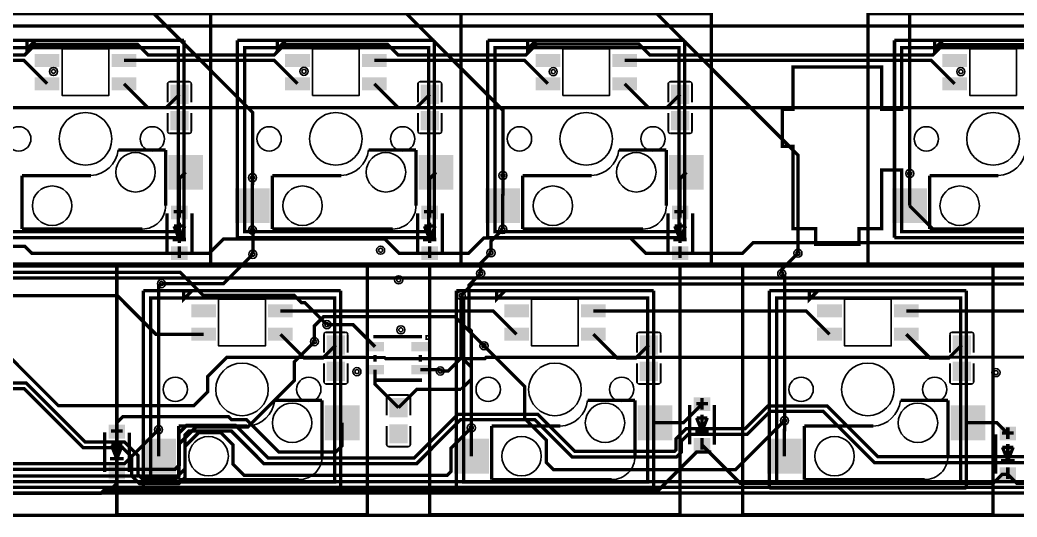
# Model space of a CAD drawing. Header units: millimetres. Extents: x 5 to 320, y -126 to -29.
# Drawn here: x 185.5 to 261.4, y -126.4 to -88.6 of the extents above; entities that cross this region are included whole.
import ezdxf

# ---------------------------------------------------------------- set-up
doc = ezdxf.new("R2010")
doc.units = ezdxf.units.MM
for name, color, linetype, true_color in [('BoardOutLine', 7, 'Continuous', 0xff00ff), ('BottomLayer', 7, 'Continuous', 0x0000ff), ('BottomPasteMaskLayer', 7, 'Continuous', 0x800000), ('BottomSilkLayer', 7, 'Continuous', 0x66cc33), ('BottomSolderMaskLayer', 7, 'Continuous', 0xaa00ff), ('Document', 7, 'Continuous', 0xffffff), ('Hole', 7, 'Continuous', 0x222222), ('Multi-Layer', 7, 'Continuous', 0xc0c0c0), ('TopLayer', 7, 'Continuous', 0xff0000), ('TopSilkLayer', 7, 'Continuous', 0xffcc00)]:
    doc.layers.add(name, color=color, linetype=linetype, true_color=true_color)

msp = doc.modelspace()

# ---------------------------------------------------------------- hatches: boundary and pattern name
at = {"layer": 'BottomLayer'}
for points in [[(186.694, -91.22), (188.472, -91.22), (188.472, -92.109), (186.694, -92.109)], [(192.536, -91.22), (194.314, -91.22), (194.314, -92.109), (192.536, -92.109)], [(205.745, -91.22), (207.523, -91.22), (207.523, -92.109), (205.745, -92.109)], [(211.587, -91.22), (213.365, -91.22), (213.365, -92.109), (211.587, -92.109)], [(224.795, -91.22), (226.573, -91.22), (226.573, -92.109), (224.795, -92.109)], [(230.637, -91.22), (232.415, -91.22), (232.415, -92.109), (230.637, -92.109)], [(255.752, -91.22), (257.53, -91.22), (257.53, -92.109), (255.752, -92.109)], [(186.694, -92.998), (188.472, -92.998), (188.472, -93.887), (186.694, -93.887)], [(192.536, -92.998), (194.314, -92.998), (194.314, -93.887), (192.536, -93.887)], [(205.745, -92.998), (207.523, -92.998), (207.523, -93.887), (205.745, -93.887)], [(211.587, -92.998), (213.365, -92.998), (213.365, -93.887), (211.587, -93.887)], [(224.795, -92.998), (226.573, -92.998), (226.573, -93.887), (224.795, -93.887)], [(230.637, -92.998), (232.415, -92.998), (232.415, -93.887), (230.637, -93.887)], [(255.752, -92.998), (257.53, -92.998), (257.53, -93.887), (255.752, -93.887)], [(198.323, -94.957), (196.973, -94.957), (196.973, -93.547), (198.323, -93.547)], [(217.374, -94.957), (216.024, -94.957), (216.024, -93.547), (217.374, -93.547)], [(236.424, -94.957), (235.074, -94.957), (235.074, -93.547), (236.424, -93.547)], [(198.323, -95.547), (196.973, -95.547), (196.973, -96.957), (198.323, -96.957)], [(217.374, -95.547), (216.024, -95.547), (216.024, -96.957), (217.374, -96.957)], [(236.424, -95.547), (235.074, -95.547), (235.074, -96.957), (236.424, -96.957)], [(196.854, -98.904), (199.394, -98.904), (199.394, -101.444), (196.854, -101.444)], [(215.905, -98.904), (218.445, -98.904), (218.445, -101.444), (215.905, -101.444)], [(234.955, -98.904), (237.495, -98.904), (237.495, -101.444), (234.955, -101.444)], [(201.935, -101.444), (204.475, -101.444), (204.475, -103.984), (201.935, -103.984)], [(220.985, -101.444), (223.525, -101.444), (223.525, -103.984), (220.985, -103.984)], [(251.942, -101.444), (254.482, -101.444), (254.482, -103.984), (251.942, -103.984)], [(198.248, -103.728), (198.248, -102.728), (197.048, -102.728), (197.048, -103.728)], [(217.299, -103.728), (217.299, -102.728), (216.099, -102.728), (216.099, -103.728)], [(236.349, -103.728), (236.349, -102.728), (235.149, -102.728), (235.149, -103.728)], [(198.248, -106.827), (198.248, -105.827), (197.048, -105.827), (197.048, -106.827)], [(217.299, -106.827), (217.299, -105.827), (216.099, -105.827), (216.099, -106.827)], [(236.349, -106.827), (236.349, -105.827), (235.149, -105.827), (235.149, -106.827)], [(198.601, -110.27), (200.379, -110.27), (200.379, -111.159), (198.601, -111.159)], [(204.443, -110.27), (206.221, -110.27), (206.221, -111.159), (204.443, -111.159)], [(222.414, -110.27), (224.192, -110.27), (224.192, -111.159), (222.414, -111.159)], [(228.256, -110.27), (230.034, -110.27), (230.034, -111.159), (228.256, -111.159)], [(246.227, -110.27), (248.005, -110.27), (248.005, -111.159), (246.227, -111.159)], [(252.069, -110.27), (253.847, -110.27), (253.847, -111.159), (252.069, -111.159)], [(198.601, -112.048), (200.379, -112.048), (200.379, -112.937), (198.601, -112.937)], [(204.443, -112.048), (206.221, -112.048), (206.221, -112.937), (204.443, -112.937)], [(222.414, -112.048), (224.192, -112.048), (224.192, -112.937), (222.414, -112.937)], [(228.256, -112.048), (230.034, -112.048), (230.034, -112.937), (228.256, -112.937)], [(246.227, -112.048), (248.005, -112.048), (248.005, -112.937), (246.227, -112.937)], [(252.069, -112.048), (253.847, -112.048), (253.847, -112.937), (252.069, -112.937)], [(210.23, -114.008), (208.88, -114.008), (208.88, -112.598), (210.23, -112.598)], [(234.043, -114.008), (232.693, -114.008), (232.693, -112.598), (234.043, -112.598)], [(257.856, -114.008), (256.506, -114.008), (256.506, -112.598), (257.856, -112.598)], [(211.889, -113.767), (213.189, -113.767), (213.189, -113.117), (211.889, -113.117)], [(215.318, -113.767), (216.618, -113.767), (216.618, -113.117), (215.318, -113.117)], [(210.23, -114.598), (208.88, -114.598), (208.88, -116.008), (210.23, -116.008)], [(211.889, -115.517), (213.189, -115.517), (213.189, -114.867), (211.889, -114.867)], [(215.318, -115.517), (216.618, -115.517), (216.618, -114.867), (215.318, -114.867)], [(234.043, -114.598), (232.693, -114.598), (232.693, -116.008), (234.043, -116.008)], [(257.856, -114.598), (256.506, -114.598), (256.506, -116.008), (257.856, -116.008)], [(213.642, -118.77), (214.993, -118.77), (214.993, -117.36), (213.642, -117.36)], [(238.013, -118.309), (238.013, -117.309), (236.813, -117.309), (236.813, -118.309)], [(208.761, -117.954), (211.301, -117.954), (211.301, -120.494), (208.761, -120.494)], [(232.574, -117.954), (235.114, -117.954), (235.114, -120.494), (232.574, -120.494)], [(256.387, -117.954), (258.927, -117.954), (258.927, -120.494), (256.387, -120.494)], [(193.486, -120.397), (193.486, -119.397), (192.286, -119.397), (192.286, -120.397)], [(213.642, -119.36), (214.993, -119.36), (214.993, -120.77), (213.642, -120.77)], [(261.286, -120.543), (261.286, -119.543), (260.086, -119.543), (260.086, -120.543)], [(194.791, -120.494), (197.331, -120.494), (197.331, -123.034), (194.791, -123.034)], [(218.604, -120.494), (221.144, -120.494), (221.144, -123.034), (218.604, -123.034)], [(238.013, -121.409), (238.013, -120.409), (236.813, -120.409), (236.813, -121.409)], [(242.417, -120.494), (244.957, -120.494), (244.957, -123.034), (242.417, -123.034)], [(193.486, -123.496), (193.486, -122.496), (192.286, -122.496), (192.286, -123.496)], [(261.286, -123.643), (261.286, -122.643), (260.086, -122.643), (260.086, -123.643)]]:
    msp.add_hatch(color=256, dxfattribs=at).paths.add_polyline_path(points)
at = {"layer": 'BottomPasteMaskLayer'}
for points in [[(186.694, -91.22), (188.472, -91.22), (188.472, -92.109), (186.694, -92.109)], [(192.536, -91.22), (194.314, -91.22), (194.314, -92.109), (192.536, -92.109)], [(205.745, -91.22), (207.523, -91.22), (207.523, -92.109), (205.745, -92.109)], [(211.587, -91.22), (213.365, -91.22), (213.365, -92.109), (211.587, -92.109)], [(224.795, -91.22), (226.573, -91.22), (226.573, -92.109), (224.795, -92.109)], [(230.637, -91.22), (232.415, -91.22), (232.415, -92.109), (230.637, -92.109)], [(255.752, -91.22), (257.53, -91.22), (257.53, -92.109), (255.752, -92.109)], [(186.694, -92.998), (188.472, -92.998), (188.472, -93.887), (186.694, -93.887)], [(192.536, -92.998), (194.314, -92.998), (194.314, -93.887), (192.536, -93.887)], [(205.745, -92.998), (207.523, -92.998), (207.523, -93.887), (205.745, -93.887)], [(211.587, -92.998), (213.365, -92.998), (213.365, -93.887), (211.587, -93.887)], [(224.795, -92.998), (226.573, -92.998), (226.573, -93.887), (224.795, -93.887)], [(230.637, -92.998), (232.415, -92.998), (232.415, -93.887), (230.637, -93.887)], [(255.752, -92.998), (257.53, -92.998), (257.53, -93.887), (255.752, -93.887)], [(198.288, -93.547), (197.008, -93.547), (196.958, -93.597), (196.958, -94.747), (197.008, -94.797), (197.418, -94.802), (197.418, -94.352), (197.868, -94.352), (197.868, -94.792), (198.288, -94.797), (198.338, -94.747), (198.338, -93.597)], [(217.339, -93.547), (216.059, -93.547), (216.009, -93.597), (216.009, -94.747), (216.059, -94.797), (216.469, -94.802), (216.469, -94.352), (216.919, -94.352), (216.919, -94.792), (217.339, -94.797), (217.389, -94.747), (217.389, -93.597)], [(236.389, -93.547), (235.109, -93.547), (235.059, -93.597), (235.059, -94.747), (235.109, -94.797), (235.519, -94.802), (235.519, -94.352), (235.969, -94.352), (235.969, -94.792), (236.389, -94.797), (236.439, -94.747), (236.439, -93.597)], [(197.008, -96.957), (198.288, -96.957), (198.338, -96.907), (198.338, -95.757), (198.288, -95.707), (197.878, -95.702), (197.878, -96.152), (197.428, -96.152), (197.428, -95.712), (197.008, -95.707), (196.958, -95.757), (196.958, -96.907)], [(216.059, -96.957), (217.339, -96.957), (217.389, -96.907), (217.389, -95.757), (217.339, -95.707), (216.929, -95.702), (216.929, -96.152), (216.479, -96.152), (216.479, -95.712), (216.059, -95.707), (216.009, -95.757), (216.009, -96.907)], [(235.109, -96.957), (236.389, -96.957), (236.439, -96.907), (236.439, -95.757), (236.389, -95.707), (235.979, -95.702), (235.979, -96.152), (235.529, -96.152), (235.529, -95.712), (235.109, -95.707), (235.059, -95.757), (235.059, -96.907)], [(196.854, -98.904), (199.394, -98.904), (199.394, -101.444), (196.854, -101.444)], [(215.905, -98.904), (218.445, -98.904), (218.445, -101.444), (215.905, -101.444)], [(234.955, -98.904), (237.495, -98.904), (237.495, -101.444), (234.955, -101.444)], [(201.935, -101.444), (204.475, -101.444), (204.475, -103.984), (201.935, -103.984)], [(220.985, -101.444), (223.525, -101.444), (223.525, -103.984), (220.985, -103.984)], [(251.942, -101.444), (254.482, -101.444), (254.482, -103.984), (251.942, -103.984)], [(198.248, -103.728), (198.248, -102.728), (197.048, -102.728), (197.048, -103.728)], [(217.299, -103.728), (217.299, -102.728), (216.099, -102.728), (216.099, -103.728)], [(236.349, -103.728), (236.349, -102.728), (235.149, -102.728), (235.149, -103.728)], [(198.248, -106.827), (198.248, -105.827), (197.048, -105.827), (197.048, -106.827)], [(217.299, -106.827), (217.299, -105.827), (216.099, -105.827), (216.099, -106.827)], [(236.349, -106.827), (236.349, -105.827), (235.149, -105.827), (235.149, -106.827)], [(198.601, -110.27), (200.379, -110.27), (200.379, -111.159), (198.601, -111.159)], [(204.443, -110.27), (206.221, -110.27), (206.221, -111.159), (204.443, -111.159)], [(222.414, -110.27), (224.192, -110.27), (224.192, -111.159), (222.414, -111.159)], [(228.256, -110.27), (230.034, -110.27), (230.034, -111.159), (228.256, -111.159)], [(246.227, -110.27), (248.005, -110.27), (248.005, -111.159), (246.227, -111.159)], [(252.069, -110.27), (253.847, -110.27), (253.847, -111.159), (252.069, -111.159)], [(198.601, -112.048), (200.379, -112.048), (200.379, -112.937), (198.601, -112.937)], [(204.443, -112.048), (206.221, -112.048), (206.221, -112.937), (204.443, -112.937)], [(222.414, -112.048), (224.192, -112.048), (224.192, -112.937), (222.414, -112.937)], [(228.256, -112.048), (230.034, -112.048), (230.034, -112.937), (228.256, -112.937)], [(246.227, -112.048), (248.005, -112.048), (248.005, -112.937), (246.227, -112.937)], [(252.069, -112.048), (253.847, -112.048), (253.847, -112.937), (252.069, -112.937)], [(210.195, -112.598), (208.915, -112.598), (208.865, -112.648), (208.865, -113.798), (208.915, -113.848), (209.325, -113.853), (209.325, -113.403), (209.775, -113.403), (209.775, -113.843), (210.195, -113.848), (210.245, -113.798), (210.245, -112.648)], [(234.008, -112.598), (232.728, -112.598), (232.678, -112.648), (232.678, -113.798), (232.728, -113.848), (233.138, -113.853), (233.138, -113.403), (233.588, -113.403), (233.588, -113.843), (234.008, -113.848), (234.058, -113.798), (234.058, -112.648)], [(257.821, -112.598), (256.541, -112.598), (256.491, -112.648), (256.491, -113.798), (256.541, -113.848), (256.951, -113.853), (256.951, -113.403), (257.401, -113.403), (257.401, -113.843), (257.821, -113.848), (257.871, -113.798), (257.871, -112.648)], [(211.889, -113.767), (213.189, -113.767), (213.189, -113.117), (211.889, -113.117)], [(215.318, -113.767), (216.618, -113.767), (216.618, -113.117), (215.318, -113.117)], [(208.915, -116.008), (210.195, -116.008), (210.245, -115.958), (210.245, -114.808), (210.195, -114.758), (209.785, -114.753), (209.785, -115.203), (209.335, -115.203), (209.335, -114.763), (208.915, -114.758), (208.865, -114.808), (208.865, -115.958)], [(211.889, -115.517), (213.189, -115.517), (213.189, -114.867), (211.889, -114.867)], [(215.318, -115.517), (216.618, -115.517), (216.618, -114.867), (215.318, -114.867)], [(232.728, -116.008), (234.008, -116.008), (234.058, -115.958), (234.058, -114.808), (234.008, -114.758), (233.598, -114.753), (233.598, -115.203), (233.148, -115.203), (233.148, -114.763), (232.728, -114.758), (232.678, -114.808), (232.678, -115.958)], [(256.541, -116.008), (257.821, -116.008), (257.871, -115.958), (257.871, -114.808), (257.821, -114.758), (257.411, -114.753), (257.411, -115.203), (256.961, -115.203), (256.961, -114.763), (256.541, -114.758), (256.491, -114.808), (256.491, -115.958)], [(214.958, -117.36), (213.678, -117.36), (213.628, -117.41), (213.628, -118.56), (213.678, -118.61), (214.088, -118.615), (214.088, -118.165), (214.538, -118.165), (214.538, -118.605), (214.958, -118.61), (215.008, -118.56), (215.008, -117.41)], [(238.013, -118.309), (238.013, -117.309), (236.813, -117.309), (236.813, -118.309)], [(208.761, -117.954), (211.301, -117.954), (211.301, -120.494), (208.761, -120.494)], [(232.574, -117.954), (235.114, -117.954), (235.114, -120.494), (232.574, -120.494)], [(256.387, -117.954), (258.927, -117.954), (258.927, -120.494), (256.387, -120.494)], [(193.486, -120.397), (193.486, -119.397), (192.286, -119.397), (192.286, -120.397)], [(213.677, -120.77), (214.957, -120.77), (215.007, -120.72), (215.007, -119.57), (214.957, -119.52), (214.547, -119.515), (214.547, -119.965), (214.097, -119.965), (214.097, -119.525), (213.677, -119.52), (213.627, -119.57), (213.627, -120.72)], [(261.286, -120.543), (261.286, -119.543), (260.086, -119.543), (260.086, -120.543)], [(194.791, -120.494), (197.331, -120.494), (197.331, -123.034), (194.791, -123.034)], [(218.604, -120.494), (221.144, -120.494), (221.144, -123.034), (218.604, -123.034)], [(238.013, -121.409), (238.013, -120.409), (236.813, -120.409), (236.813, -121.409)], [(242.417, -120.494), (244.957, -120.494), (244.957, -123.034), (242.417, -123.034)], [(193.486, -123.496), (193.486, -122.496), (192.286, -122.496), (192.286, -123.496)], [(261.286, -123.643), (261.286, -122.643), (260.086, -122.643), (260.086, -123.643)]]:
    msp.add_hatch(color=256, dxfattribs=at).paths.add_polyline_path(points)
at = {"layer": 'BottomSolderMaskLayer'}
for points in [[(186.644, -91.169), (188.523, -91.169), (188.523, -92.16), (186.644, -92.16)], [(192.486, -91.169), (194.365, -91.169), (194.365, -92.16), (192.486, -92.16)], [(205.694, -91.169), (207.574, -91.169), (207.574, -92.16), (205.694, -92.16)], [(211.536, -91.169), (213.416, -91.169), (213.416, -92.16), (211.536, -92.16)], [(224.745, -91.169), (226.624, -91.169), (226.624, -92.16), (224.745, -92.16)], [(230.587, -91.169), (232.466, -91.169), (232.466, -92.16), (230.587, -92.16)], [(255.701, -91.169), (257.581, -91.169), (257.581, -92.16), (255.701, -92.16)], [(186.644, -92.947), (188.523, -92.947), (188.523, -93.938), (186.644, -93.938)], [(192.486, -92.947), (194.365, -92.947), (194.365, -93.938), (192.486, -93.938)], [(205.694, -92.947), (207.574, -92.947), (207.574, -93.938), (205.694, -93.938)], [(211.536, -92.947), (213.416, -92.947), (213.416, -93.938), (211.536, -93.938)], [(224.745, -92.947), (226.624, -92.947), (226.624, -93.938), (224.745, -93.938)], [(230.587, -92.947), (232.466, -92.947), (232.466, -93.938), (230.587, -93.938)], [(255.701, -92.947), (257.581, -92.947), (257.581, -93.938), (255.701, -93.938)], [(198.348, -94.984), (196.949, -94.984), (196.949, -93.521), (198.348, -93.521)], [(217.398, -94.984), (215.999, -94.984), (215.999, -93.521), (217.398, -93.521)], [(236.449, -94.984), (235.05, -94.984), (235.05, -93.521), (236.449, -93.521)], [(198.348, -95.521), (196.949, -95.521), (196.949, -96.984), (198.348, -96.984)], [(217.398, -95.521), (215.999, -95.521), (215.999, -96.984), (217.398, -96.984)], [(236.449, -95.521), (235.05, -95.521), (235.05, -96.984), (236.449, -96.984)], [(196.804, -98.853), (199.445, -98.853), (199.445, -101.494), (196.804, -101.494)], [(215.854, -98.853), (218.496, -98.853), (218.496, -101.494), (215.854, -101.494)], [(234.905, -98.853), (237.546, -98.853), (237.546, -101.494), (234.905, -101.494)], [(201.884, -101.393), (204.526, -101.393), (204.526, -104.034), (201.884, -104.034)], [(220.935, -101.393), (223.576, -101.393), (223.576, -104.034), (220.935, -104.034)], [(251.891, -101.393), (254.533, -101.393), (254.533, -104.034), (251.891, -104.034)], [(198.279, -103.749), (198.279, -102.706), (197.018, -102.706), (197.018, -103.749)], [(217.329, -103.749), (217.329, -102.706), (216.068, -102.706), (216.068, -103.749)], [(236.38, -103.749), (236.38, -102.706), (235.119, -102.706), (235.119, -103.749)], [(198.279, -106.849), (198.279, -105.806), (197.018, -105.806), (197.018, -106.849)], [(217.329, -106.849), (217.329, -105.806), (216.068, -105.806), (216.068, -106.849)], [(236.38, -106.849), (236.38, -105.806), (235.119, -105.806), (235.119, -106.849)], [(198.55, -110.22), (200.43, -110.22), (200.43, -111.21), (198.55, -111.21)], [(204.392, -110.22), (206.272, -110.22), (206.272, -111.21), (204.392, -111.21)], [(222.363, -110.22), (224.243, -110.22), (224.243, -111.21), (222.363, -111.21)], [(228.205, -110.22), (230.085, -110.22), (230.085, -111.21), (228.205, -111.21)], [(246.176, -110.22), (248.056, -110.22), (248.056, -111.21), (246.176, -111.21)], [(252.018, -110.22), (253.898, -110.22), (253.898, -111.21), (252.018, -111.21)], [(198.55, -111.998), (200.43, -111.998), (200.43, -112.988), (198.55, -112.988)], [(204.392, -111.998), (206.272, -111.998), (206.272, -112.988), (204.392, -112.988)], [(222.363, -111.998), (224.243, -111.998), (224.243, -112.988), (222.363, -112.988)], [(228.205, -111.998), (230.085, -111.998), (230.085, -112.988), (228.205, -112.988)], [(246.176, -111.998), (248.056, -111.998), (248.056, -112.988), (246.176, -112.988)], [(252.018, -111.998), (253.898, -111.998), (253.898, -112.988), (252.018, -112.988)], [(210.254, -114.034), (208.856, -114.034), (208.856, -112.571), (210.254, -112.571)], [(234.067, -114.034), (232.669, -114.034), (232.669, -112.571), (234.067, -112.571)], [(257.88, -114.034), (256.482, -114.034), (256.482, -112.571), (257.88, -112.571)], [(211.864, -113.792), (213.215, -113.792), (213.215, -113.091), (211.864, -113.091)], [(215.293, -113.792), (216.644, -113.792), (216.644, -113.091), (215.293, -113.091)], [(210.254, -114.571), (208.856, -114.571), (208.856, -116.034), (210.254, -116.034)], [(211.864, -115.542), (213.215, -115.542), (213.215, -114.841), (211.864, -114.841)], [(215.293, -115.542), (216.644, -115.542), (216.644, -114.841), (215.293, -114.841)], [(234.067, -114.571), (232.669, -114.571), (232.669, -116.034), (234.067, -116.034)], [(257.88, -114.571), (256.482, -114.571), (256.482, -116.034), (257.88, -116.034)], [(213.618, -118.797), (215.017, -118.797), (215.017, -117.334), (213.618, -117.334)], [(238.044, -118.331), (238.044, -117.288), (236.783, -117.288), (236.783, -118.331)], [(208.71, -117.903), (211.352, -117.903), (211.352, -120.545), (208.71, -120.545)], [(232.523, -117.903), (235.165, -117.903), (235.165, -120.545), (232.523, -120.545)], [(256.336, -117.903), (258.978, -117.903), (258.978, -120.545), (256.336, -120.545)], [(193.516, -120.418), (193.516, -119.376), (192.255, -119.376), (192.255, -120.418)], [(213.618, -119.334), (215.017, -119.334), (215.017, -120.797), (213.618, -120.797)], [(261.317, -120.564), (261.317, -119.522), (260.056, -119.522), (260.056, -120.564)], [(194.74, -120.443), (197.382, -120.443), (197.382, -123.085), (194.74, -123.085)], [(218.553, -120.443), (221.195, -120.443), (221.195, -123.085), (218.553, -123.085)], [(238.044, -121.43), (238.044, -120.388), (236.783, -120.388), (236.783, -121.43)], [(242.366, -120.443), (245.008, -120.443), (245.008, -123.085), (242.366, -123.085)], [(193.516, -123.518), (193.516, -122.475), (192.255, -122.475), (192.255, -123.518)], [(261.317, -123.664), (261.317, -122.621), (260.056, -122.621), (260.056, -123.664)]]:
    msp.add_hatch(color=256, dxfattribs=at).paths.add_polyline_path(points)
at = {"layer": 'Document'}
for points in [[(197.212, -103.306), (198.101, -103.306), (198.101, -103.052), (197.212, -103.052)], [(197.775, -103.634), (197.775, -102.745), (197.521, -102.745), (197.521, -103.634)], [(216.262, -103.306), (217.151, -103.306), (217.151, -103.052), (216.262, -103.052)], [(216.826, -103.634), (216.826, -102.745), (216.572, -102.745), (216.572, -103.634)], [(235.313, -103.306), (236.202, -103.306), (236.202, -103.052), (235.313, -103.052)], [(235.876, -103.634), (235.876, -102.745), (235.622, -102.745), (235.622, -103.634)], [(197.775, -106.682), (197.775, -105.793), (197.521, -105.793), (197.521, -106.682)], [(216.826, -106.682), (216.826, -105.793), (216.572, -105.793), (216.572, -106.682)], [(235.876, -106.682), (235.876, -105.793), (235.622, -105.793), (235.622, -106.682)], [(237.54, -118.216), (237.54, -117.327), (237.286, -117.327), (237.286, -118.216)], [(236.977, -117.888), (237.866, -117.888), (237.866, -117.634), (236.977, -117.634)], [(192.449, -119.975), (193.338, -119.975), (193.338, -119.721), (192.449, -119.721)], [(193.013, -120.304), (193.013, -119.415), (192.759, -119.415), (192.759, -120.304)], [(260.25, -120.121), (261.139, -120.121), (261.139, -119.867), (260.25, -119.867)], [(260.813, -120.45), (260.813, -119.561), (260.559, -119.561), (260.559, -120.45)], [(237.54, -121.264), (237.54, -120.375), (237.286, -120.375), (237.286, -121.264)], [(193.013, -123.352), (193.013, -122.463), (192.759, -122.463), (192.759, -123.352)], [(260.813, -123.498), (260.813, -122.609), (260.559, -122.609), (260.559, -123.498)]]:
    msp.add_hatch(color=256, dxfattribs=at).paths.add_polyline_path(points)

# ---------------------------------------------------------------- linework, layer by layer
at = {"layer": 'BoardOutLine', "const_width": 0.254}
msp.add_lwpolyline([(317.647, -126.264), (6.322, -126.264)], dxfattribs=at)
at = {"layer": 'BottomLayer'}
for points, const_width in [([(293.439, -91.664), (293.439, -91.521), (292.189, -90.272), (286.728, -90.272), (285.745, -91.257), (264.511, -91.257), (263.729, -90.475), (255.766, -90.475), (254.986, -91.257), (233.447, -91.257), (232.614, -90.424), (224.829, -90.424), (223.998, -91.257), (214.293, -91.257), (213.487, -90.45), (205.652, -90.45), (204.846, -91.257), (195.268, -91.257), (194.463, -90.45), (186.678, -90.45), (185.87, -91.257), (176.066, -91.257)], 0.254), ([(174.375, -91.664), (185.805, -91.664), (187.583, -93.442)], 0.254), ([(193.425, -91.664), (204.856, -91.664), (206.634, -93.442)], 0.254), ([(212.476, -91.664), (223.906, -91.664), (225.684, -93.442)], 0.254), ([(231.526, -91.664), (254.863, -91.664), (256.641, -93.442)], 0.254), ([(193.425, -93.442), (195.235, -95.252), (195.784, -95.252)], 0.254), ([(212.476, -93.442), (214.286, -95.252), (214.744, -95.252)], 0.254), ([(231.526, -93.442), (233.336, -95.252), (233.368, -95.252)], 0.254), ([(197.648, -94.252), (196.648, -95.252), (195.267, -95.252)], 0.254), ([(216.699, -94.252), (215.76, -95.192), (215.76, -95.252)], 0.254), ([(235.749, -94.252), (234.749, -95.252), (234.156, -95.252)], 0.254), ([(31.417, -95.252), (295.282, -95.252)], 0.254), ([(198.124, -100.173), (197.648, -100.65), (197.648, -103.228)], 0.254), ([(217.175, -100.173), (216.699, -100.65), (216.699, -103.228)], 0.254), ([(236.225, -100.173), (235.749, -100.65), (235.749, -103.228)], 0.254), ([(253.223, -100.262), (253.213, -102.713)], 0.254), ([(203.211, -100.582), (203.205, -102.713)], 0.254), ([(222.263, -100.414), (222.256, -102.713)], 0.254), ([(203.205, -102.713), (203.205, -104.567)], 0.254), ([(222.256, -102.713), (222.256, -104.516)], 0.254), ([(253.212, -102.713), (255.094, -104.595), (263.334, -104.595)], 0.254), ([(182.604, -105.814), (185.903, -105.814), (186.419, -106.327), (199.919, -106.327), (201.008, -105.235), (213.272, -105.235), (214.361, -106.327), (219.66, -106.327), (220.82, -105.169), (231.961, -105.169), (233.122, -106.327), (240.5, -106.327), (241.313, -105.514), (264.488, -105.514), (265.301, -106.327), (280.638, -106.327), (281.334, -105.631), (293.741, -105.631), (294.437, -106.327), (297.663, -106.327)], 0.254), ([(221.355, -106.298), (220.573, -107.079), (220.573, -107.865)], 0.254), ([(244.713, -106.33), (243.482, -107.562), (243.482, -107.881)], 0.254), ([(203.236, -106.408), (201.006, -108.639), (196.279, -108.639)], 0.254), ([(298.266, -108.679), (219.941, -108.679), (219.08, -109.54)], 0.254), ([(164.849, -110.716), (165.974, -109.591), (192.924, -109.553), (195.862, -112.494), (199.489, -112.494)], 0.254), ([(205.332, -110.715), (221.525, -110.715), (223.303, -112.493)], 0.254), ([(229.145, -110.715), (245.338, -110.715), (247.116, -112.493)], 0.254), ([(252.958, -110.715), (266.77, -110.715), (268.548, -112.493)], 0.254), ([(220.82, -113.366), (218.608, -111.153), (208.625, -111.153), (207.923, -111.856), (207.923, -113.06)], 0.254), ([(208.873, -111.762), (210.859, -111.762), (212.539, -113.442)], 0.254), ([(205.332, -112.493), (207.142, -114.303), (207.41, -114.303)], 0.254), ([(229.145, -112.493), (230.955, -114.303), (231.439, -114.303)], 0.254), ([(252.958, -112.493), (254.768, -114.303), (254.8, -114.303)], 0.254), ([(209.555, -113.303), (208.555, -114.303), (207.174, -114.303)], 0.254), ([(233.368, -113.303), (232.368, -114.303), (230.987, -114.303)], 0.254), ([(257.181, -113.303), (256.181, -114.303), (254.8, -114.303)], 0.254), ([(201.156, -114.348), (199.794, -115.707), (199.794, -116.868), (198.743, -117.92), (188.433, -117.92), (184.765, -114.252)], 0.249), ([(201.156, -114.348), (201.255, -114.249), (213.253, -114.257), (213.351, -114.356), (219.228, -114.356), (219.864, -114.992), (219.864, -115.227)], 0.249), ([(311.552, -114.221), (220.998, -114.244), (220.887, -114.356), (219.228, -114.356)], 0.249), ([(214.318, -118.065), (212.539, -116.287), (212.539, -115.192)], 0.254), ([(217.495, -115.283), (217.403, -115.192), (215.969, -115.192)], 0.254), ([(219.08, -116.684), (219.866, -115.898), (219.858, -115.02)], 0.254), ([(262.647, -121.788), (250.777, -121.788), (246.924, -117.935), (242.438, -117.935), (240.699, -119.675), (236.205, -119.675), (235.443, -120.437), (235.443, -121.275), (235.316, -121.402), (227.75, -121.402), (224.93, -118.583), (218.834, -118.583), (215.507, -121.91), (204.407, -121.91), (201.918, -119.421), (198.197, -119.421), (197.625, -119.992), (197.625, -123.236), (197.409, -123.434), (194.775, -123.434), (194.501, -123.16), (194.501, -121.722), (193.47, -120.691), (190.478, -120.691), (185.997, -116.208), (172.692, -116.208)], 0.254), ([(264.638, -122.245), (250.533, -122.245), (246.634, -118.346), (242.606, -118.346), (240.841, -120.112), (236.358, -120.112), (235.852, -120.62), (235.852, -121.445), (235.484, -121.814), (227.516, -121.814), (224.694, -118.992), (219.04, -118.992), (215.7, -122.332), (204.082, -122.332), (201.59, -119.837), (198.372, -119.837), (198.072, -120.14), (198.072, -123.393), (197.62, -123.846), (194.6, -123.846), (194.016, -123.261), (194.016, -121.816), (193.31, -121.107), (190.31, -121.107), (185.832, -116.629), (172.911, -116.629)], 0.254), ([(214.318, -118.065), (215.7, -116.683), (219.081, -116.683)], 0.254), ([(237.413, -117.81), (235.999, -119.224), (233.844, -119.224)], 0.254), ([(210.03, -119.225), (210.03, -120.97), (209.555, -121.448), (205.212, -121.448), (202.756, -118.989), (201.613, -118.989), (201.377, -118.753), (193.338, -118.753), (192.885, -119.205), (192.885, -119.896)], 0.254), ([(243.693, -119.063), (243.688, -121.765)], 0.254), ([(260.686, -120.043), (259.867, -119.224), (257.657, -119.224)], 0.254), ([(196.06, -119.746), (196.06, -121.765)], 0.254), ([(219.858, -119.606), (219.873, -121.765)], 0.254), ([(91.384, -122.931), (92.281, -123.828), (105.118, -123.828), (105.834, -123.112), (119.881, -123.112), (121.356, -124.59), (127.282, -124.59), (128.291, -125.596), (138.352, -125.596), (139.357, -124.59), (191.666, -124.59), (191.892, -124.366), (234.084, -124.366), (237.003, -121.448), (238.131, -121.448)], 0.254), ([(237.413, -120.909), (240.332, -123.828), (259.562, -123.828), (260.247, -123.143), (260.686, -123.143)], 0.254), ([(192.885, -122.997), (192.875, -123.828), (192.337, -124.366), (191.892, -124.366)], 0.254), ([(281.432, -123.295), (280.899, -123.828), (261.371, -123.828), (260.686, -123.143)], 0.254)]:
    msp.add_lwpolyline(points, dxfattribs=dict(at, const_width=const_width))
at = {"layer": 'BottomSilkLayer', "const_width": 0.254}
for points in [[(186.059, -90.141), (186.694, -90.141), (186.059, -90.776), (186.059, -90.141)], [(205.11, -90.141), (205.745, -90.141), (205.11, -90.776), (205.11, -90.141)], [(224.16, -90.141), (224.795, -90.141), (224.16, -90.776), (224.16, -90.141)], [(255.117, -90.141), (255.752, -90.141), (255.117, -90.776), (255.117, -90.141)], [(197.966, -109.191), (198.601, -109.191), (197.966, -109.826), (197.966, -109.191)], [(221.779, -109.191), (222.414, -109.191), (221.779, -109.826), (221.779, -109.191)], [(245.592, -109.191), (246.227, -109.191), (245.592, -109.826), (245.592, -109.191)], [(216.477, -112.68), (216.477, -112.807), (216.604, -112.807), (216.604, -112.68), (216.477, -112.68)]]:
    msp.add_lwpolyline(points, close=True, dxfattribs=at)
at = {"layer": 'BottomSilkLayer'}
for points, const_width in [([(198.4, -93.289), (196.897, -93.289)], 0.152), ([(217.45, -93.289), (215.948, -93.289)], 0.152), ([(236.5, -93.289), (234.998, -93.289)], 0.152), ([(196.745, -93.441), (196.745, -94.851)], 0.152), ([(198.552, -94.851), (198.552, -93.441)], 0.152), ([(215.795, -93.441), (215.795, -94.851)], 0.152), ([(217.602, -94.851), (217.602, -93.441)], 0.152), ([(234.846, -93.441), (234.846, -94.851)], 0.152), ([(236.653, -94.851), (236.653, -93.441)], 0.152), ([(196.745, -97.063), (196.745, -95.653)], 0.152), ([(198.552, -95.653), (198.552, -97.063)], 0.152), ([(215.795, -97.063), (215.795, -95.653)], 0.152), ([(217.602, -95.653), (217.602, -97.063)], 0.152), ([(234.846, -97.063), (234.846, -95.653)], 0.152), ([(236.653, -95.653), (236.653, -97.063)], 0.152), ([(198.4, -97.216), (196.897, -97.216)], 0.152), ([(217.45, -97.216), (215.948, -97.216)], 0.152), ([(236.5, -97.216), (234.998, -97.216)], 0.152), ([(196.715, -106.284), (196.715, -103.284)], 0.254), ([(198.595, -106.297), (198.595, -103.297)], 0.254), ([(215.766, -106.284), (215.766, -103.284)], 0.254), ([(217.645, -106.297), (217.645, -103.297)], 0.254), ([(234.816, -106.284), (234.816, -103.284)], 0.254), ([(236.696, -106.297), (236.696, -103.297)], 0.254), ([(197.648, -105.539), (197.648, -104.015)], 0.254), ([(216.699, -105.539), (216.699, -104.015)], 0.254), ([(235.749, -105.539), (235.749, -104.015)], 0.254), ([(197.242, -104.269), (197.648, -105.285)], 0.254), ([(198.055, -104.269), (197.242, -104.269)], 0.254), ([(197.648, -105.285), (198.055, -104.269)], 0.254), ([(216.292, -104.269), (216.699, -105.285)], 0.254), ([(217.105, -104.269), (216.292, -104.269)], 0.254), ([(216.699, -105.285), (217.105, -104.269)], 0.254), ([(235.343, -104.269), (235.749, -105.285)], 0.254), ([(236.156, -104.269), (235.343, -104.269)], 0.254), ([(235.749, -105.285), (236.156, -104.269)], 0.254), ([(198.156, -105.285), (197.14, -105.285)], 0.254), ([(217.207, -105.285), (216.191, -105.285)], 0.254), ([(236.257, -105.285), (235.241, -105.285)], 0.254), ([(210.306, -112.339), (208.804, -112.339)], 0.152), ([(234.119, -112.339), (232.617, -112.339)], 0.152), ([(257.932, -112.339), (256.43, -112.339)], 0.152), ([(208.651, -112.491), (208.651, -113.901)], 0.152), ([(210.458, -113.901), (210.458, -112.491)], 0.152), ([(212.54, -112.807), (212.54, -112.68), (215.969, -112.68), (215.969, -112.807)], 0.254), ([(232.464, -112.491), (232.464, -113.901)], 0.152), ([(234.272, -113.901), (234.272, -112.491)], 0.152), ([(256.277, -112.491), (256.277, -113.901)], 0.152), ([(258.085, -113.901), (258.085, -112.491)], 0.152), ([(212.54, -114.585), (212.54, -114.077)], 0.254), ([(215.969, -114.585), (215.969, -114.077)], 0.254), ([(208.651, -116.114), (208.651, -114.704)], 0.152), ([(210.458, -114.704), (210.458, -116.114)], 0.152), ([(232.464, -116.114), (232.464, -114.704)], 0.152), ([(234.272, -114.704), (234.272, -116.114)], 0.152), ([(256.277, -116.114), (256.277, -114.704)], 0.152), ([(258.085, -114.704), (258.085, -116.114)], 0.152), ([(212.54, -115.855), (212.54, -115.982), (215.969, -115.982), (215.969, -115.855)], 0.254), ([(210.306, -116.266), (208.804, -116.266)], 0.152), ([(234.119, -116.266), (232.617, -116.266)], 0.152), ([(257.932, -116.266), (256.43, -116.266)], 0.152), ([(213.414, -118.664), (213.414, -117.254)], 0.152), ([(213.566, -117.102), (215.069, -117.102)], 0.152), ([(215.221, -117.254), (215.221, -118.664)], 0.152), ([(236.48, -120.866), (236.48, -117.866)], 0.254), ([(238.36, -120.879), (238.36, -117.879)], 0.254), ([(237.007, -118.851), (237.413, -119.867)], 0.254), ([(237.82, -118.851), (237.007, -118.851)], 0.254), ([(237.413, -120.121), (237.413, -118.597)], 0.254), ([(237.413, -119.867), (237.82, -118.851)], 0.254), ([(191.953, -122.953), (191.953, -119.953)], 0.254), ([(193.832, -122.967), (193.832, -119.967)], 0.254), ([(213.414, -119.466), (213.414, -120.876)], 0.152), ([(215.221, -120.876), (215.221, -119.466)], 0.152), ([(237.921, -119.867), (236.905, -119.867)], 0.254), ([(192.886, -122.209), (192.886, -120.685)], 0.254), ([(259.753, -123.099), (259.753, -120.099)], 0.254), ([(192.479, -120.939), (192.886, -121.955)], 0.254), ([(193.292, -120.939), (192.479, -120.939)], 0.254), ([(192.886, -121.955), (193.292, -120.939)], 0.254), ([(213.566, -121.029), (215.069, -121.029)], 0.152), ([(260.28, -121.085), (260.686, -122.101)], 0.254), ([(261.093, -121.085), (260.28, -121.085)], 0.254), ([(260.686, -122.355), (260.686, -120.831)], 0.254), ([(260.686, -122.101), (261.093, -121.085)], 0.254), ([(193.394, -121.955), (192.378, -121.955)], 0.254), ([(261.194, -122.101), (260.178, -122.101)], 0.254)]:
    msp.add_lwpolyline(points, dxfattribs=dict(at, const_width=const_width))
for centre, start, end in [((196.897, -93.441), 90, 180), ((198.4, -93.441), 0, 90), ((215.948, -93.441), 90, 180), ((217.45, -93.441), 0, 90), ((234.998, -93.441), 90, 180), ((236.5, -93.441), 0, 90), ((196.897, -97.063), 180, 270), ((198.4, -97.063), 270, 0), ((215.948, -97.063), 180, 270), ((217.45, -97.063), 270, 0), ((234.998, -97.063), 180, 270), ((236.5, -97.063), 270, 0), ((208.804, -112.491), 90, 180), ((210.306, -112.491), 0, 90), ((232.617, -112.491), 90, 180), ((234.119, -112.491), 0, 90), ((256.43, -112.491), 90, 180), ((257.932, -112.491), 0, 90), ((208.804, -116.114), 180, 270), ((210.306, -116.114), 270, 0), ((232.617, -116.114), 180, 270), ((234.119, -116.114), 270, 0), ((256.43, -116.114), 180, 270), ((257.932, -116.114), 270, 0), ((213.566, -117.254), 90, 180), ((215.069, -117.254), 0, 90), ((213.566, -120.876), 180, 270), ((215.069, -120.876), 270, 360)]:
    msp.add_arc(centre, 0.152, start, end, dxfattribs=at)
at = {"layer": 'Document', "const_width": 0.254}
for points in [[(200.029, -107.159), (180.979, -107.159), (180.979, -88.109), (200.029, -88.109)], [(200.029, -88.109), (200.029, -107.159)], [(219.08, -107.159), (200.03, -107.159), (200.03, -88.109), (219.08, -88.109)], [(238.13, -107.159), (219.08, -107.159), (219.08, -88.109), (238.13, -88.109)], [(219.08, -88.109), (219.08, -107.159)], [(238.13, -88.109), (238.13, -107.159)], [(269.087, -107.159), (250.037, -107.159), (250.037, -88.109), (269.087, -88.109)], [(192.994, -98.472), (196.6, -98.472)], [(196.6, -98.472), (196.6, -102.713)], [(212.044, -98.472), (215.651, -98.472)], [(215.651, -98.472), (215.651, -102.713)], [(231.095, -98.472), (234.701, -98.472)], [(234.701, -98.472), (234.701, -102.713)], [(185.678, -100.427), (185.678, -104.491)], [(185.678, -100.427), (190.911, -100.427)], [(204.729, -100.427), (204.729, -104.491)], [(204.729, -100.427), (209.961, -100.427)], [(223.779, -100.427), (223.779, -104.491)], [(223.779, -100.427), (229.012, -100.427)], [(254.736, -100.427), (254.736, -104.491)], [(254.736, -100.427), (259.969, -100.427)], [(194.822, -104.491), (185.678, -104.491)], [(213.873, -104.491), (204.729, -104.491)], [(232.923, -104.491), (223.779, -104.491)], [(263.88, -104.491), (254.736, -104.491)], [(211.936, -126.209), (192.886, -126.209), (192.886, -107.159), (211.936, -107.159)], [(211.936, -107.159), (211.936, -126.209)], [(235.749, -126.209), (216.699, -126.209), (216.699, -107.159), (235.749, -107.159)], [(235.749, -107.159), (235.749, -126.209)], [(259.562, -126.209), (240.512, -126.209), (240.512, -107.159), (259.562, -107.159)], [(259.562, -107.159), (259.562, -126.209)], [(204.9, -117.522), (208.507, -117.522)], [(208.507, -117.522), (208.507, -121.764)], [(228.713, -117.522), (232.32, -117.522)], [(232.32, -117.522), (232.32, -121.764)], [(252.526, -117.522), (256.133, -117.522)], [(256.133, -117.522), (256.133, -121.764)], [(197.585, -119.478), (197.585, -123.542)], [(197.585, -119.478), (202.817, -119.478)], [(221.398, -119.478), (221.398, -123.542)], [(221.398, -119.478), (226.63, -119.478)], [(245.211, -119.478), (245.211, -123.542)], [(245.211, -119.478), (250.443, -119.478)], [(206.729, -123.542), (197.585, -123.542)], [(230.542, -123.542), (221.398, -123.542)], [(254.355, -123.542), (245.211, -123.542)]]:
    msp.add_lwpolyline(points, dxfattribs=at)
at = {"layer": 'Document'}
for centre, radius, start, end in [((190.79, -98.212), 2.219, 273.12162, 353.27606), ((209.84, -98.212), 2.219, 273.12162, 353.27606), ((228.891, -98.212), 2.219, 273.12162, 353.27606), ((259.848, -98.212), 2.219, 273.12162, 353.27606), ((194.831, -102.722), 1.769, 270, 0.27868), ((213.881, -102.722), 1.769, 270, 0.27868), ((232.932, -102.722), 1.769, 270, 0.27868), ((202.697, -117.262), 2.219, 273.12162, 353.27606), ((226.51, -117.262), 2.219, 273.12162, 353.27606), ((250.323, -117.262), 2.219, 273.12162, 353.27606), ((206.738, -121.773), 1.769, 270, 0.27868), ((230.551, -121.773), 1.769, 270, 0.27868), ((254.364, -121.773), 1.769, 270, 0.27868)]:
    msp.add_arc(centre, radius, start, end, dxfattribs=at)
at = {"layer": 'Hole'}
for centre in [(188.065, -92.506), (207.126, -92.5), (226.093, -92.523), (257.112, -92.519), (253.224, -100.263), (203.211, -100.583), (222.264, -100.415), (203.205, -104.567), (222.256, -104.516), (212.956, -106.1), (221.355, -106.297), (244.713, -106.33), (203.236, -106.408), (220.573, -107.865), (243.482, -107.881), (196.279, -108.639), (214.337, -108.351), (219.08, -109.54), (208.873, -111.761), (214.497, -112.154), (207.923, -113.06), (220.82, -113.366), (211.155, -115.332), (217.495, -115.283), (259.783, -115.405), (243.692, -119.064), (196.061, -119.747), (219.858, -119.607)]:
    msp.add_circle(centre, 0.155, dxfattribs=at)
at = {"layer": 'Multi-Layer'}
for points in [[(192.282, -90.776), (188.726, -90.776), (188.726, -94.332), (192.282, -94.332)], [(211.333, -90.776), (207.777, -90.776), (207.777, -94.332), (211.333, -94.332)], [(230.383, -90.776), (226.827, -90.776), (226.827, -94.332), (230.383, -94.332)], [(261.34, -90.776), (257.784, -90.776), (257.784, -94.332), (261.34, -94.332)], [(204.189, -109.826), (200.633, -109.826), (200.633, -113.382), (204.189, -113.382)], [(228.002, -109.826), (224.446, -109.826), (224.446, -113.382), (228.002, -113.382)], [(251.815, -109.826), (248.259, -109.826), (248.259, -113.382), (251.815, -113.382)]]:
    msp.add_lwpolyline(points, close=True, dxfattribs=at)
for centre, radius in [((188.065, -92.506), 0.31), ((207.126, -92.5), 0.31), ((226.093, -92.523), 0.31), ((257.112, -92.519), 0.31), ((190.504, -97.633), 2), ((209.555, -97.633), 2), ((228.605, -97.633), 2), ((259.562, -97.633), 2), ((185.424, -97.633), 0.925), ((195.584, -97.633), 0.925), ((204.475, -97.633), 0.925), ((214.635, -97.633), 0.925), ((223.525, -97.633), 0.925), ((233.685, -97.633), 0.925), ((254.482, -97.633), 0.925), ((194.314, -100.173), 1.5), ((213.365, -100.173), 1.5), ((232.415, -100.173), 1.5), ((222.264, -100.415), 0.31), ((253.224, -100.263), 0.31), ((203.211, -100.583), 0.31), ((187.964, -102.713), 1.5), ((207.015, -102.713), 1.5), ((226.065, -102.713), 1.5), ((257.022, -102.713), 1.5), ((203.205, -104.567), 0.31), ((222.256, -104.516), 0.31), ((203.236, -106.408), 0.31), ((212.956, -106.1), 0.31), ((221.355, -106.297), 0.31), ((244.713, -106.33), 0.31), ((220.573, -107.865), 0.31), ((243.482, -107.881), 0.31), ((196.279, -108.639), 0.31), ((214.337, -108.351), 0.31), ((219.08, -109.54), 0.31), ((208.873, -111.761), 0.31), ((214.497, -112.154), 0.31), ((207.923, -113.06), 0.31), ((220.82, -113.366), 0.31), ((202.411, -116.684), 2), ((211.155, -115.332), 0.31), ((217.495, -115.283), 0.31), ((226.224, -116.684), 2), ((250.037, -116.684), 2), ((259.783, -115.405), 0.31), ((197.331, -116.684), 0.925), ((207.491, -116.684), 0.925), ((221.144, -116.684), 0.925), ((231.304, -116.684), 0.925), ((244.957, -116.684), 0.925), ((255.117, -116.684), 0.925), ((206.221, -119.224), 1.5), ((230.034, -119.224), 1.5), ((253.847, -119.224), 1.5), ((243.692, -119.064), 0.31), ((196.061, -119.747), 0.31), ((219.858, -119.607), 0.31), ((199.871, -121.764), 1.5), ((223.684, -121.764), 1.5), ((247.497, -121.764), 1.5)]:
    msp.add_circle(centre, radius, dxfattribs=at)
at = {"layer": 'TopLayer', "const_width": 0.254}
for points in [[(307.031, -47.732), (307.031, -52.725), (307.442, -53.137), (307.442, -55.314), (307.031, -55.725), (307.031, -60.516), (310.917, -64.404), (310.917, -106.591), (308.672, -108.837), (307.008, -108.837), (305.814, -110.03), (305.814, -119.53), (301.217, -124.128), (144.93, -124.128), (141.796, -120.993), (141.796, -119.235), (140.843, -118.283), (140.658, -118.283)], [(312.111, -47.732), (313.124, -48.748), (313.124, -59.67), (311.41, -61.384), (311.41, -106.678), (308.776, -109.312), (307.125, -109.312), (306.243, -110.191), (306.243, -119.708), (301.382, -124.569), (144.765, -124.569), (141.377, -121.184), (141.377, -119.421), (141.041, -119.086), (140.772, -119.086)], [(26.195, -111.92), (26.195, -109.54), (28.575, -107.158), (66.728, -107.158), (68.118, -108.545), (81.958, -108.545), (83.345, -107.158), (85.796, -107.158), (87.653, -108.997), (100.655, -108.997), (102.489, -107.158), (298.75, -107.158), (300.046, -105.86), (300.046, -52.388)], [(193.68, -86.076), (203.211, -95.608), (203.211, -100.583)], [(212.731, -85.923), (222.264, -95.456), (222.264, -100.414)], [(231.781, -85.923), (244.713, -98.856), (244.713, -106.33)], [(253.399, -86.534), (253.224, -86.709), (253.224, -100.263)], [(203.205, -104.567), (203.236, -104.597), (203.236, -106.408)], [(222.256, -104.516), (221.355, -105.417), (221.355, -106.298)], [(208.872, -111.76), (207.193, -110.081), (206.932, -110.081), (206.391, -109.54), (199.456, -109.54), (197.704, -107.788), (139.919, -107.788), (139.716, -107.584), (103.259, -107.584), (101.303, -109.54), (92.87, -109.54), (90.417, -111.996), (90.417, -115.532)], [(220.573, -107.865), (219.676, -108.761), (219.676, -112.06), (219.858, -112.241), (219.858, -119.607)], [(196.06, -119.746), (193.459, -122.342), (162.149, -122.342), (162.073, -122.263), (162.073, -120.485), (160.688, -119.103), (157.996, -119.103), (156.726, -120.373), (156.751, -120.399), (156.751, -122.136), (156.485, -122.405), (145.55, -122.405), (145.502, -122.357), (145.502, -120.848), (144.105, -119.451), (144.105, -108.433), (143.879, -108.209), (139.76, -108.209), (139.543, -107.993), (135.489, -107.993), (135.272, -108.209), (134.727, -108.209), (134.158, -108.776), (134.158, -109.492)], [(243.482, -107.881), (243.692, -108.091), (243.692, -119.064)], [(196.279, -108.639), (196.061, -108.856), (196.061, -119.747)], [(219.081, -109.54), (219.08, -114.303), (218.099, -115.283), (217.495, -115.283)], [(219.081, -109.54), (219.08, -114.303)], [(207.922, -113.061), (206.398, -114.582), (206.398, -116.005), (202.863, -119.543), (198.91, -119.543), (197.65, -120.803), (197.65, -122.426), (197.31, -122.764), (161.918, -122.764), (161.593, -122.438), (161.593, -120.716), (160.411, -119.535), (158.192, -119.535), (157.183, -120.544), (157.183, -122.421), (156.774, -122.83), (145.39, -122.83), (145.037, -122.477), (145.037, -121.227), (143.614, -119.804), (143.614, -116.144), (141.742, -114.285), (140.78, -114.285)], [(243.693, -119.063), (239.977, -122.779), (226.099, -122.779), (225.558, -122.235), (225.558, -120.544), (223.932, -118.918), (223.932, -116.48), (220.82, -113.366)], [(302.586, -119.012), (303.703, -120.127), (303.703, -121.064), (301.074, -123.693), (145.072, -123.693), (142.21, -120.831), (142.21, -118.974), (140.724, -117.488), (140.648, -117.488)], [(219.858, -119.606), (218.326, -121.14), (218.326, -122.911), (218.021, -123.216), (202.578, -123.216), (201.715, -122.352), (201.715, -120.879), (200.8, -119.964), (199.124, -119.964), (198.082, -121.006), (198.082, -122.708), (197.523, -123.266), (161.582, -123.266)]]:
    msp.add_lwpolyline(points, dxfattribs=at)
at = {"layer": 'TopSilkLayer', "const_width": 0.254}
for points in [[(198.124, -88.109), (200.029, -88.109), (200.029, -90.014)], [(200.03, -90.014), (200.03, -88.109), (201.935, -88.109)], [(217.175, -88.109), (219.08, -88.109), (219.08, -90.014)], [(219.08, -90.014), (219.08, -88.109), (220.985, -88.109)], [(236.225, -88.109), (238.13, -88.109), (238.13, -90.014)], [(250.037, -90.014), (250.037, -88.109), (251.942, -88.109)], [(37.289, -89.055), (284.651, -89.055)], [(183.004, -90.134), (198.004, -90.134)], [(198.004, -105.134), (198.004, -90.134)], [(202.055, -105.134), (202.055, -90.134)], [(202.055, -90.134), (217.055, -90.134)], [(217.055, -105.134), (217.055, -90.134)], [(221.105, -105.134), (221.105, -90.134)], [(221.105, -90.134), (236.105, -90.134)], [(236.105, -105.134), (236.105, -90.134)], [(252.062, -105.134), (252.062, -90.134)], [(252.062, -90.134), (267.062, -90.134)], [(266.615, -90.688), (252.614, -90.688), (252.614, -90.688), (252.614, -95.389), (251.09, -95.389), (251.09, -92.159), (244.339, -92.159), (244.339, -95.389), (243.515, -95.389), (243.515, -98.188), (244.339, -98.188), (244.339, -104.458), (246.064, -104.458), (246.064, -105.658), (249.365, -105.658), (249.365, -104.458), (251.09, -104.458), (251.09, -99.989), (252.614, -99.989), (252.614, -104.688), (266.615, -104.688)], [(183.004, -105.134), (198.004, -105.134)], [(200.029, -105.254), (200.029, -107.159), (198.124, -107.159)], [(201.935, -107.159), (200.03, -107.159), (200.03, -105.254)], [(202.055, -105.134), (217.055, -105.134)], [(219.08, -105.254), (219.08, -107.159), (217.175, -107.159)], [(220.985, -107.159), (219.08, -107.159), (219.08, -105.254)], [(221.105, -105.134), (236.105, -105.134)], [(238.13, -105.254), (238.13, -107.159), (236.225, -107.159)], [(251.942, -107.159), (250.037, -107.159), (250.037, -105.254)], [(252.062, -105.134), (267.062, -105.134)], [(277.368, -107.289), (50.209, -107.289)], [(192.886, -109.064), (192.886, -107.159), (194.791, -107.159)], [(210.031, -107.159), (211.936, -107.159), (211.936, -109.064)], [(216.699, -109.064), (216.699, -107.159), (218.604, -107.159)], [(233.844, -107.159), (235.749, -107.159), (235.749, -109.064)], [(240.512, -109.064), (240.512, -107.159), (242.417, -107.159)], [(257.657, -107.159), (259.562, -107.159), (259.562, -109.064)], [(50.209, -108.22), (277.368, -108.22)], [(194.911, -124.184), (194.911, -109.184)], [(194.911, -109.184), (209.911, -109.184)], [(209.911, -124.184), (209.911, -109.184)], [(218.724, -124.184), (218.724, -109.184)], [(218.724, -109.184), (233.724, -109.184)], [(233.724, -124.184), (233.724, -109.184)], [(242.537, -124.184), (242.537, -109.184)], [(242.537, -109.184), (257.537, -109.184)], [(257.537, -124.184), (257.537, -109.184)], [(194.791, -126.209), (192.886, -126.209), (192.886, -124.304)], [(194.911, -124.184), (209.911, -124.184)], [(211.936, -124.304), (211.936, -126.209), (210.031, -126.209)], [(218.604, -126.209), (216.699, -126.209), (216.699, -124.304)], [(218.724, -124.184), (233.724, -124.184)], [(235.749, -124.304), (235.749, -126.209), (233.844, -126.209)], [(242.417, -126.209), (240.512, -126.209), (240.512, -124.304)], [(242.537, -124.184), (257.537, -124.184)], [(259.562, -124.304), (259.562, -126.209), (257.657, -126.209)]]:
    msp.add_lwpolyline(points, dxfattribs=at)
for points in [[(183.559, -90.688), (197.559, -90.688), (197.559, -104.688), (183.559, -104.688), (183.559, -90.688)], [(202.609, -90.688), (216.609, -90.688), (216.609, -104.688), (202.609, -104.688), (202.609, -90.688)], [(221.659, -90.688), (235.659, -90.688), (235.659, -104.688), (221.659, -104.688), (221.659, -90.688)], [(195.464, -109.738), (209.465, -109.738), (209.465, -123.738), (195.464, -123.738), (195.464, -109.738)], [(219.278, -109.738), (233.277, -109.738), (233.277, -123.738), (219.278, -123.738), (219.278, -109.738)], [(243.089, -109.738), (257.088, -109.738), (257.088, -123.738), (243.089, -123.738), (243.089, -109.738)]]:
    msp.add_lwpolyline(points, close=True, dxfattribs=at)

doc.saveas('drawing.dxf')
